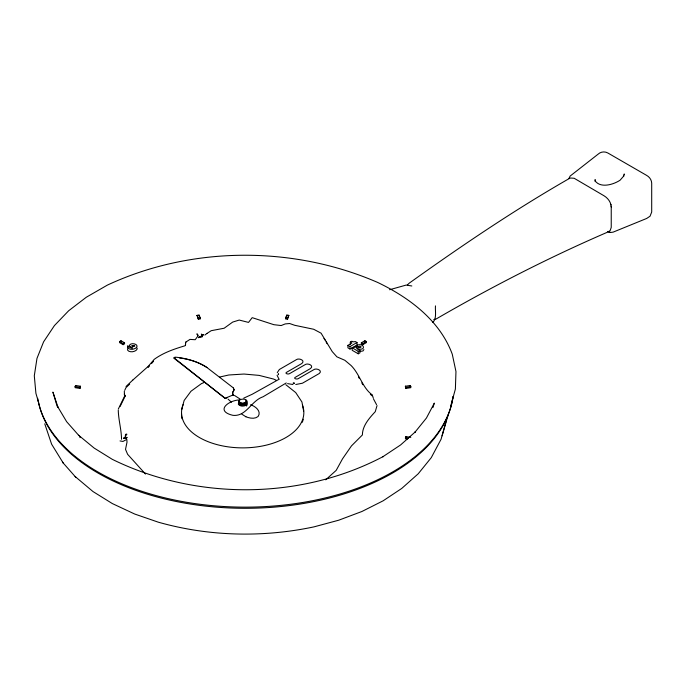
<?xml version="1.0" encoding="UTF-8"?>
<svg xmlns="http://www.w3.org/2000/svg" width="686" height="686" viewBox="0 0 686 686"><rect width="100%" height="100%" fill="white"/><g stroke="black" fill="none" stroke-linecap="round" stroke-linejoin="round"><path stroke-width="1.03" d="M242.595 406.284L242.604 403.308C231.585 400.59 249.678 394.922 247.037 404.32M226.903 397.889L225.411 398.54L173.935 357.792A1.818 1.038 1.1 0 1 175.908 357.2A52.067 29.627 1.1 0 1 206.958 367.525L233.394 387.933L233.96 389.871A6.414 3.739 -0.5 0 1 233.42 391.149A8.815 5.145 -0.5 0 0 233.249 395.085M233.249 395.205L233.249 394.904A8.815 5.016 1.1 0 1 233.42 391.071A6.414 3.653 1.1 0 0 233.96 389.828L233.96 389.828M125.375 435.507L126.781 434.187L125.375 435.507L125.324 437.882L126.361 438.294L127.176 437.411L125.109 438.114L126.361 438.294L126.464 437.282L125.135 437.848L125.907 434.212L125.487 434.435M241.489 406.181L241.644 403.222M240.469 405.923L240.752 402.999M121.533 439.306C121.431 429.633 118.498 420.038 118.266 410.237M239.603 405.52L239.989 402.648M185.4 344.449L185.88 342.014M185.4 345.53L185.614 344.012M238.942 405.006L239.414 402.193M238.96 402.956L239.491 400.032M624.166 174.424L624.251 173.961L623.643 176.268M238.539 404.406L239.062 401.67M238.505 403.557L239.105 400.547M238.334 404.208L238.951 401.104M181.721 409.568L184.14 400.478L190.974 391.252L201.41 383.645L204.308 382.411M446.492 419.772L441.089 439.203L431.28 457.639L418.194 473.812L401.739 488.441L383.097 500.831L361.942 511.482L338.713 520.211L313.922 526.882C262.644 537.738 208.767 536.461 158.277 522.175L134.696 514.037L112.315 503.558L92.996 491.553L75.091 476.487M450.779 405.838L455.384 389.056L455.967 371.538L452.263 354.182C439.812 320.353 409.216 297.604 377.789 282.495L377.506 282.366C292.656 245.554 191.385 245.991 107.402 285.093L86.333 297.218L68.651 310.767L54.408 325.601L43.604 341.817L36.984 358.366L34.3 375.782L35.904 393.284L38.262 401.413M377.034 405.572L375.276 411.66C369.308 418.126 362.448 425.689 362.388 434.958L351.481 445.883L342.52 458.831L336.2 470.356L325.713 479.814M442.084 435.842L448.087 415.15M432.909 407.587L434.332 403.111L426.418 418.057L414.979 432.223L415.339 431.837L400.564 444.974L382.762 456.799L383.148 456.584C300.459 500.163 195.947 500.506 112.272 459.32L94.136 448.061L78.581 435.233L78.933 435.61L66.636 421.684L57.821 406.909L58.061 407.407L52.908 392.083L57.118 406.241M225.411 398.54L173.935 358.195A1.818 1.063 -0.5 0 1 175.419 357.543M277.273 372.635L279.339 369.505L296.129 359.816C298.556 357.62 305.785 360.347 301.857 363.494L286.508 372.352C284.63 373.313 287.82 374.625 289.466 373.69L304.816 364.832C307.242 362.577 314.48 365.458 310.544 368.511L295.194 377.369C293.316 378.329 296.506 379.641 298.153 378.706L313.502 369.848C315.929 367.585 323.166 370.466 319.23 373.527L302.44 383.217L295.769 384.512M568.968 178.446L570.126 176.07L598.003 154.256C600.593 151.735 604.7 151.186 607.856 152.995L646.598 175.367C649.479 176.962 651.546 179.801 651.7 183.145L651.7 212.034L650.036 216.227L646.675 218.457L613.138 232.134L610.883 232.434L607.453 231.542M75.083 386.63L75.606 385.489L80.511 386.252L79.979 388.43L75.083 387.667L75.083 386.63L79.979 387.384L80.511 386.252M285.565 317.901L286.877 315.071L288.84 315.371L287.528 319.247L285.565 318.947L285.565 317.901L287.528 318.201L288.84 315.371M286.002 318.004L286.877 315.071M407.355 439.074L405.392 438.766L405.915 436.596L410.82 437.351M124.749 390.265L126.027 387.581L129.68 384.109M118.266 409.156L125.075 395.187L125.075 396.268L120.119 406.446M127.519 348.737C126.696 351.695 131.866 352.304 133.873 351.429A8.086 4.673 0 0 0 136.214 350.254L137.226 348.9L137.037 347.948M623.874 175.848L620.093 180.204C613.018 184.86 600.422 188.307 595.105 180.847L595.431 181.601L595.259 180.615M432.815 322.54C437.008 318.03 435.018 311.358 435.456 305.879M242.604 403.308L245.88 402.27L246.308 400.641M197.834 336.157L195.193 339.724L189.996 339.39L185.717 342.177M201.187 336.269L202.619 334.425L203.682 334.819L198.606 337.718L199.103 336.715L201.958 337.04L202.499 336.363L201.187 336.269L200.646 336.946M407.364 284.93L409.31 283.095C460.975 246.205 513.557 210.516 568.643 178.892L570.452 178.017L574.165 178.266L603.946 195.733C607.933 198.083 611.08 202.259 611.235 207.001L611.235 227.383L610.18 230.53L607.83 232.048C548.834 257.507 491.596 286.851 436.004 319.059L433.758 319.599M148.176 366.418L154.196 359.378C163.379 352.638 174.33 348.968 185.083 345.744M148.176 367.499L149.514 365.93M151.52 363.58L153.527 361.239M127.87 345.907C125.787 348.805 131.926 350.057 133.873 348.942A8.086 4.673 0 0 0 136.214 347.768C139.661 344.398 131.489 342.134 129.645 345.007A2.727 1.569 0 0 0 129.551 346.036C136.651 349.869 129.054 347.879 127.87 345.907L127.87 347.562M206.915 333.49L211.219 330.686L224.133 328.242L232.683 322.077L239.217 320.062L248.538 322.411L252.191 317.652L273.851 324.684L281.166 325.55L285.213 323.929L289.629 323.518L294.68 325.284L313.691 329.263L321.091 333.19L332.221 351.584L336.895 356.831L344.869 360.296L351.163 365.595C359.918 374.393 362.568 388.285 372.609 395.136M132.595 380.25L148.322 366.273M126.027 386.501L132.741 380.113M207.043 333.362L204.882 335.06M119.536 341.568L120.968 340.736L124.56 342.811L124.56 343.849L123.12 344.681L119.536 342.606L119.536 341.568L123.12 343.635L124.56 342.811M350.314 342.082L351.764 341.242L353.479 341.868L355.365 341.568L357.012 342.52L357.012 345.007L350.014 349.054L347.922 347.845L347.922 345.358L351.952 343.026L350.314 342.082L350.314 344.569M347.922 345.358L350.014 346.567L357.012 342.52M361.342 342.811L364.926 340.736L366.367 341.568L366.367 342.606L362.774 344.681L361.342 343.849L361.342 342.811L362.774 343.635L366.367 341.568M352.192 347.819L358.255 351.318L359.961 350.332L359.961 352.818L358.255 353.805L352.192 350.306L352.192 347.819L352.69 347.536L355.494 347.082L360.322 347.553L361.179 346.884L359.841 346.156L358.272 346.653L356.386 345.555L356.386 347.219M356.386 345.555C364.155 341.671 367.147 351.918 356.806 348.497L359.961 350.332M243.762 398.129L252.182 394.27L279.305 379.126M225.411 398.129L233.249 394.904M238.882 399.955C227.889 400.684 215.13 411.154 232.931 415.339C246.343 416.796 251.273 400.633 263.055 396.782L286.251 382.96M389.579 289.741L406.189 285.067L411.823 285.976M219.563 377.06L228.747 375.002L243.976 374.041L259.111 375.388L273.663 379.075L276.467 380.378M197.062 315.371L199.017 315.071L200.338 317.901L200.338 318.947L198.374 319.247L197.062 315.371L198.374 319.247M198.374 318.201L200.338 317.901M405.392 386.252L410.297 385.489L410.82 386.63L410.82 387.667L405.915 388.43L405.392 386.252L405.915 388.43M405.915 387.384L410.82 386.63M360.047 351.455L363.031 350.932L363.906 349.517M292.956 384.512L287.58 383.628M405.392 437.728L408.333 438.183M120.033 440.935L122.966 441.441L126.824 439.366L127.004 442.196L125.521 449.373L127.622 454.312L145.483 474.069M608.731 231.979L609.888 232.28M241.849 414.173L245.871 416.754M245.785 416.719C249.584 418.22 254.626 419.335 258.099 416.496C261.769 411.214 255.218 406.121 250.527 404.774M240.469 399.295L234.44 395.41M285.822 384.709L295.717 392.581L301.926 401.97L303.649 411.111M370.389 394.33L372.772 396.371L373.27 398.103M228.044 399.098L231.431 402.219M44.762 423.819L51.613 444.194L63.249 463.076M62.52 462.244L75.777 477.259M278.653 378.492L277.075 375.268M233.377 388.053L233.969 389.537M323.998 338.481L325.095 340.11M326.116 341.911L327.136 343.703M358.409 376.76L359.387 378.526M361.822 382.934L362.791 384.7M373.518 398.978L376.528 404.629M124.329 391.166L124.44 394.982L125.075 396.268M201.307 333.996L201.607 334.699M245.957 400.118L246.951 405.426M245.88 402.27L246.488 406.035M611.149 206.357L611.235 207.001M610.883 204.359L610.969 204.977M245.271 402.708L245.639 405.598M244.482 403.042L244.739 405.975M243.573 403.248L243.702 406.215M410.297 385.489L410.297 386.535M405.915 436.596L405.915 437.634M364.926 340.736L364.926 341.782M362.774 343.635L362.774 344.681M358.255 351.318L358.255 353.805M350.014 346.567L350.014 349.054M287.528 318.201L287.528 319.247M199.017 315.071L199.017 316.117M124.44 393.901L124.44 394.982M123.12 343.635L123.12 344.681M120.968 340.736L120.968 341.782M79.979 387.384L79.979 388.43M79.979 436.596L79.979 437.634M75.606 385.489L75.606 386.535M179.466 357.938A52.067 30.373 -0.5 0 1 182.973 358.478M183.839 358.632A52.067 30.373 -0.5 0 1 206.958 367.525M452.914 396.508A208.158 120.179 0 0 1 248.889 508.283A208.158 120.179 0 0 1 38.245 400.684M453.017 397.228A208.553 120.41 0 0 1 246.171 507.143A208.553 120.41 0 0 1 37.67 398.283M303.255 419.24A61.148 35.303 0 0 1 302.286 422.276M182.004 418.726A61.148 35.303 0 0 1 181.55 413.598M302.483 405.177A61.148 35.303 0 0 1 242.235 447.872A61.148 35.303 0 0 1 183.085 404.663M278.319 373.904L278.379 374.65L278.319 373.904M132.046 345.65L132.852 346.696L134.653 346.284A1.355 0.78 0 0 0 134.327 345.418L132.046 345.65M198.005 335.222L197.705 335.6L196.942 333.799L198.005 335.222M123.943 437.994L123.6 438.363L124.663 438.071L123.943 437.994M294.363 383.165L293.059 383.131L294.328 383.165M595.191 180.229L595.105 179.801L595.191 180.229"/></g></svg>
